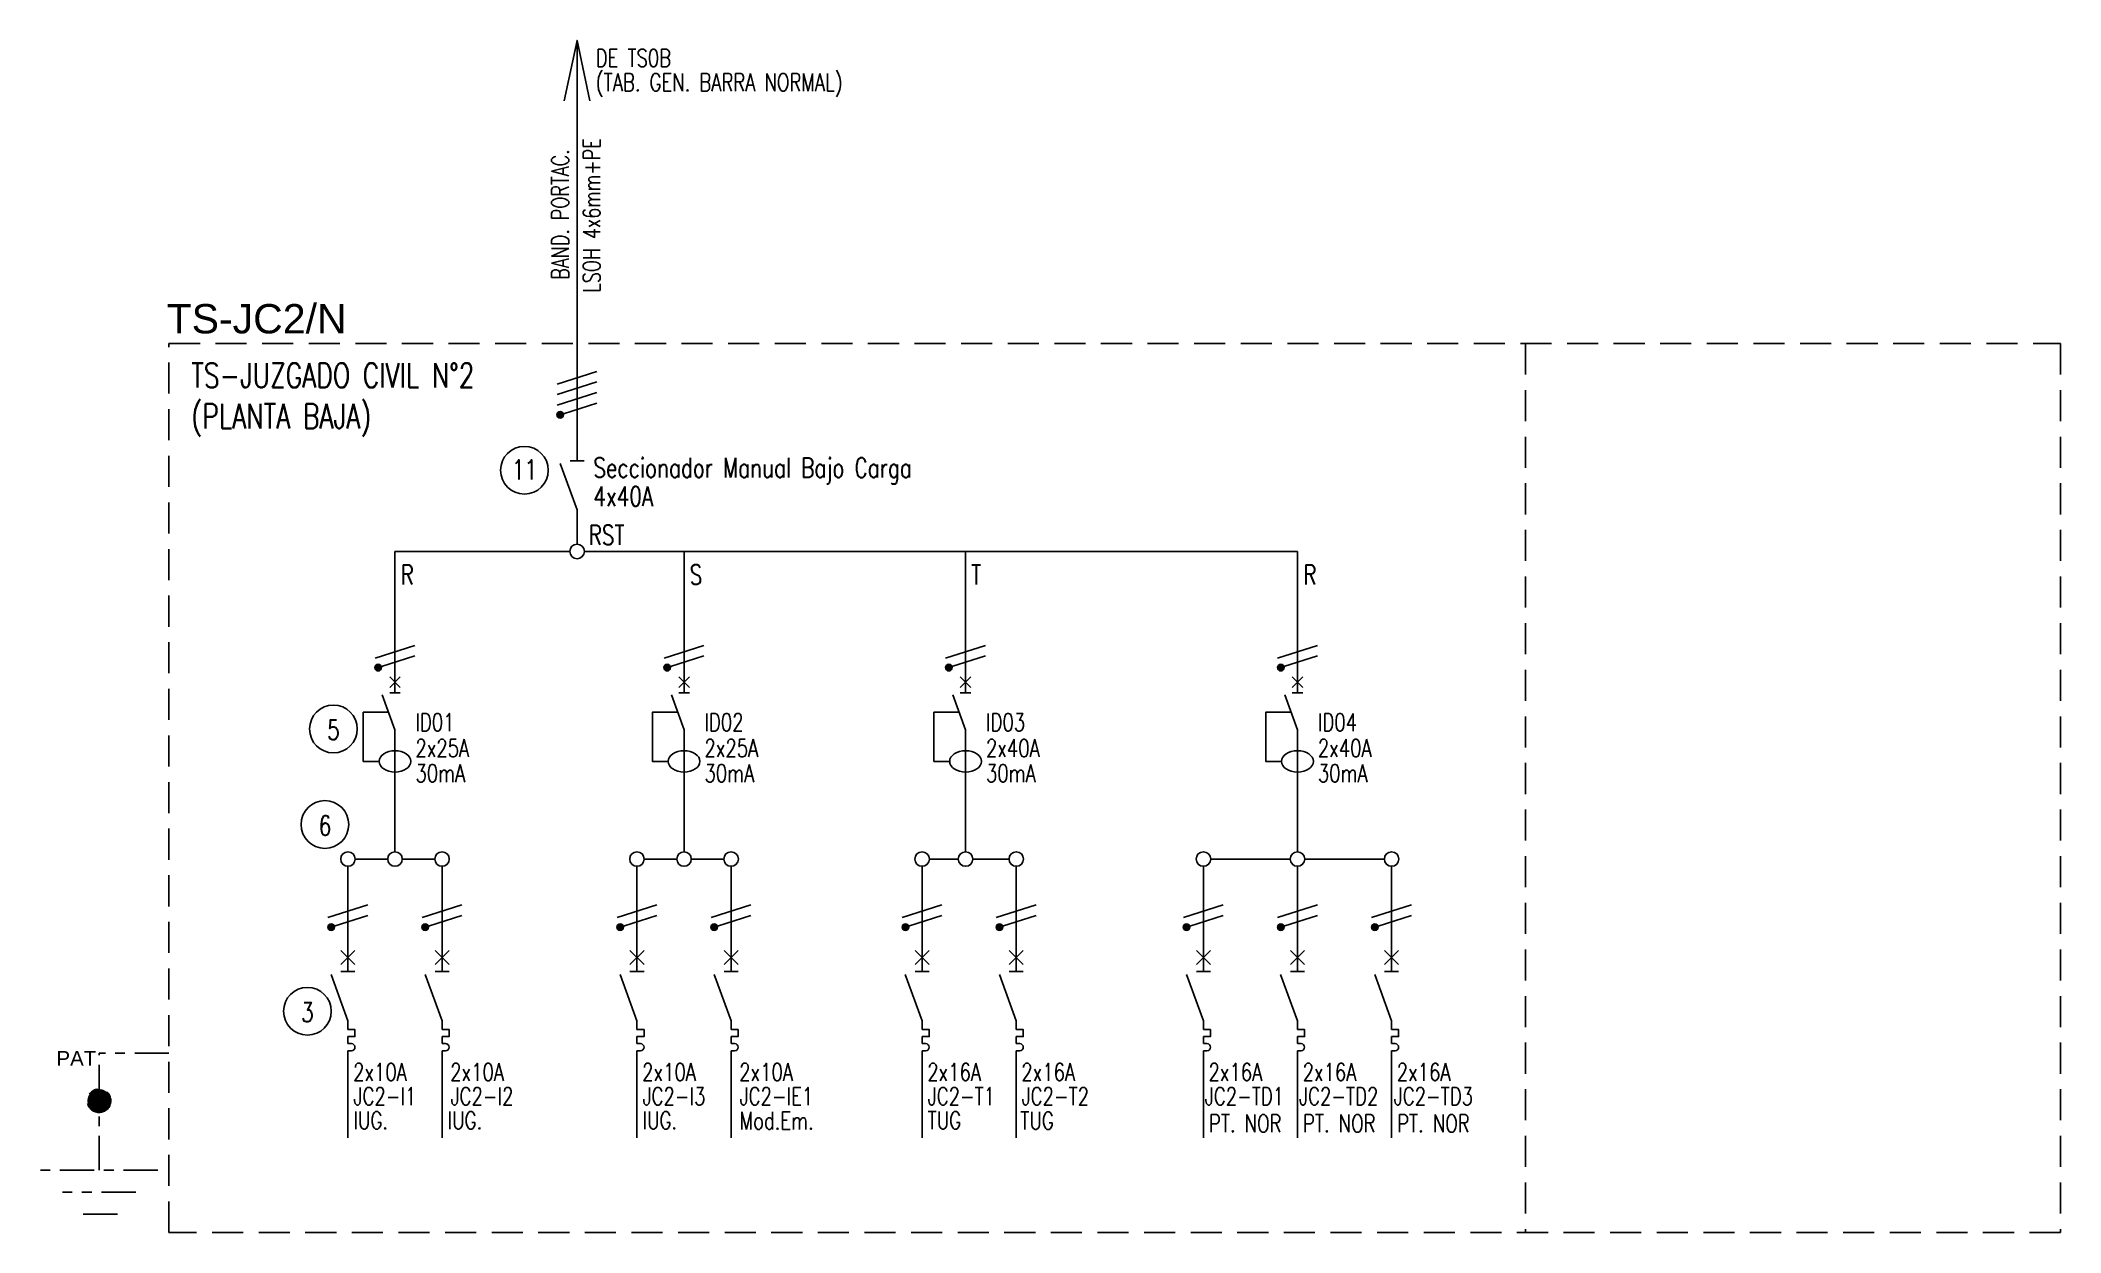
# Model space of a CAD drawing. Extents: x 3688.6 to 3709.3, y 1394.2 to 1406.4.
import ezdxf
from ezdxf.enums import TextEntityAlignment as Align

# ---------------------------------------------------------------- set-up
doc = ezdxf.new("R2010")
doc.units = 0
doc.linetypes.add('OCJ-ESQUEMAS UNIFILARES-CORREGIDOS IDO-REV.br$0$DASHED', pattern=[19.05, 12.7, -6.35])
doc.linetypes.add('OCJ-ESQUEMAS UNIFILARES-CORREGIDOS IDO-REV.br$0$EJE_5', pattern=[7.1, 5, -1, 0.1, -1])
for name, color, linetype in [('OCJ-ESQUEMAS UNIFILARES-CORREGIDOS IDO-REV.br$0$00-IE-CABLES', 10, 'Continuous'), ('OCJ-ESQUEMAS UNIFILARES-CORREGIDOS IDO-REV.br$0$01-ELE-APARATOS', 170, 'Continuous'), ('OCJ-ESQUEMAS UNIFILARES-CORREGIDOS IDO-REV.br$0$ELECTRIC', 4, 'Continuous'), ('OCJ-ESQUEMAS UNIFILARES-CORREGIDOS IDO-REV.br$0$PAT', 80, 'Continuous'), ('OCJ-ESQUEMAS UNIFILARES-CORREGIDOS IDO-REV.br$0$TEXTO', 7, 'Continuous')]:
    doc.layers.add(name, color=color, linetype=linetype)
doc.styles.add('OCJ-ESQUEMAS UNIFILARES-CORREGIDOS IDO-REV.br$0$ARIAL', font='Arial.ttf', dxfattribs={"height": 0.2})
doc.styles.add('OCJ-ESQUEMAS UNIFILARES-CORREGIDOS IDO-REV.br$0$Electricidad', font='ROMANS.SHX', dxfattribs={"width": 0.75, "height": 0.175})

# ---------------------------------------------------------------- blocks, each defined once
blk = doc.blocks.new('OCJ-ESQUEMAS UNIFILARES-CORREGIDOS IDO-REV.br$0$Unif-Interruptor-Dif')
for points in [[(-0.068, 0.11), (0.068, -0.025)], [(-0.068, -0.025), (0.068, 0.11)], [(0, 0.177), (0, -0.093)], [(0, -0.565), (-0.162, -0.121)], [(-0.068, -0.093), (0.068, -0.093)], [(-0.081, -0.343), (-0.405, -0.343), (-0.405, -0.97), (-0.202, -0.97)], [(0, -1.308), (0, -0.565)]]:
    blk.add_lwpolyline(points)
blk.add_ellipse((0, -0.97), major_axis=(0.203, 0), ratio=0.670814)
blk = doc.blocks.new('OCJ-ESQUEMAS UNIFILARES-CORREGIDOS IDO-REV.br$0$A$C7AFF483F')
for points in [[(0, 0.88), (0, 0.592)], [(0, 0.09), (-0.172, 0.564)], [(-0.072, 0.592), (0.072, 0.592)], [(0, 0), (0, 0.09)]]:
    blk.add_lwpolyline(points)
blk = doc.blocks.new('OCJ-ESQUEMAS UNIFILARES-CORREGIDOS IDO-REV.br$0$Unif-Interruptor-Term')
for p, q in [((0, -1.013), (0.045, -1.013)), ((0, -1.103), (0.045, -1.103))]:
    blk.add_line(p, q)
for points in [[(0, 0.267), (0, -0.093)], [(-0.09, 0.177), (0.09, -0.003)], [(-0.09, -0.003), (0.09, 0.177)], [(0, -0.72), (-0.215, -0.128)], [(-0.09, -0.093), (0.09, -0.093)], [(0, -0.833), (0, -0.72)], [(0, -0.923), (0.09, -0.923), (0.09, -0.833), (0, -0.833)], [(0, -1.013), (0, -0.923)], [(0, -1.215), (0, -1.103)]]:
    blk.add_lwpolyline(points)
blk.add_arc((0.045, -1.058), 0.045, 270, 90)

msp = doc.modelspace()

# ---------------------------------------------------------------- hatches: boundary and pattern name
at = {"layer": 'OCJ-ESQUEMAS UNIFILARES-CORREGIDOS IDO-REV.br$0$00-IE-CABLES'}
for points in [[(3693.931, 1402.575, 1), (3693.986, 1402.615, 1)], [(3692.07, 1399.992, 1), (3692.125, 1400.031, 1)], [(3695.024, 1399.992, 1), (3695.079, 1400.031, 1)], [(3697.901, 1399.992, 1), (3697.956, 1400.031, 1)], [(3701.294, 1399.992, 1), (3701.348, 1400.031, 1)], [(3691.589, 1397.339, 1), (3691.644, 1397.379, 1)], [(3692.551, 1397.339, 1), (3692.606, 1397.379, 1)], [(3694.543, 1397.339, 1), (3694.598, 1397.379, 1)], [(3695.505, 1397.339, 1), (3695.56, 1397.379, 1)], [(3697.457, 1397.339, 1), (3697.512, 1397.379, 1)], [(3698.419, 1397.339, 1), (3698.474, 1397.379, 1)], [(3700.332, 1397.339, 1), (3700.387, 1397.379, 1)], [(3701.294, 1397.339, 1), (3701.348, 1397.379, 1)], [(3702.255, 1397.339, 1), (3702.31, 1397.379, 1)]]:
    msp.add_hatch(color=256, dxfattribs=at).paths.add_polyline_path(points)
at = {"layer": 'OCJ-ESQUEMAS UNIFILARES-CORREGIDOS IDO-REV.br$0$PAT', "linetype": 'OCJ-ESQUEMAS UNIFILARES-CORREGIDOS IDO-REV.br$0$EJE_5', "ltscale": 0.07}
h = msp.add_hatch(color=256, dxfattribs=at)
h.paths.add_polyline_path([(3689.125, 1395.585), (3689.365, 1395.585, 1)])
h.paths.add_polyline_path([(3689.365, 1395.585), (3689.245, 1395.585), (3689.245, 1395.465, 0.414214)])
h.paths.add_polyline_path([(3689.245, 1395.585), (3689.125, 1395.585, 0.414214), (3689.245, 1395.465)])

# ---------------------------------------------------------------- linework, layer by layer
at = {"layer": 'OCJ-ESQUEMAS UNIFILARES-CORREGIDOS IDO-REV.br$0$00-IE-CABLES'}
for p, q in [((3694.13, 1402.413), (3694.13, 1406.42)), ((3694.13, 1401.533), (3694.13, 1401.272)), ((3692.269, 1399.971), (3692.269, 1401.198)), ((3692.269, 1401.198), (3694.056, 1401.198)), ((3694.203, 1401.198), (3701.492, 1401.198)), ((3695.223, 1399.971), (3695.223, 1401.198)), ((3698.1, 1399.971), (3698.1, 1401.198)), ((3701.492, 1399.971), (3701.492, 1401.198)), ((3692.269, 1398.129), (3692.269, 1398.931)), ((3695.223, 1398.129), (3695.223, 1398.931)), ((3698.1, 1398.129), (3698.1, 1398.931)), ((3701.492, 1398.129), (3701.492, 1398.931)), ((3691.788, 1397.193), (3691.788, 1397.981)), ((3691.862, 1398.055), (3692.195, 1398.055)), ((3692.343, 1398.055), (3692.676, 1398.055)), ((3692.75, 1397.193), (3692.75, 1397.981)), ((3694.742, 1397.193), (3694.742, 1397.981)), ((3694.816, 1398.055), (3695.149, 1398.055)), ((3695.297, 1398.055), (3695.629, 1398.055)), ((3695.704, 1397.193), (3695.704, 1397.981)), ((3697.656, 1397.193), (3697.656, 1397.981)), ((3697.73, 1398.055), (3698.026, 1398.055)), ((3698.174, 1398.055), (3698.544, 1398.055)), ((3698.618, 1397.193), (3698.618, 1397.981)), ((3700.531, 1397.193), (3700.531, 1397.981)), ((3700.605, 1398.055), (3701.418, 1398.055)), ((3701.492, 1397.193), (3701.492, 1397.981)), ((3701.566, 1398.055), (3702.38, 1398.055)), ((3702.454, 1397.193), (3702.454, 1397.981)), ((3691.788, 1395.205), (3691.788, 1396.007)), ((3692.75, 1395.205), (3692.75, 1396.007)), ((3694.742, 1395.205), (3694.742, 1396.007)), ((3695.704, 1395.205), (3695.704, 1396.007)), ((3697.656, 1395.205), (3697.656, 1396.007)), ((3698.618, 1395.205), (3698.618, 1396.007)), ((3700.531, 1395.205), (3700.531, 1396.007)), ((3701.492, 1395.205), (3701.492, 1396.007)), ((3702.454, 1395.205), (3702.454, 1396.007))]:
    msp.add_line(p, q, dxfattribs=at)
for points in [[(3693.999, 1405.802), (3694.13, 1406.42), (3694.26, 1405.802)], [(3693.926, 1402.909), (3694.333, 1403.038)], [(3693.926, 1402.801), (3694.333, 1402.93)], [(3693.926, 1402.693), (3694.333, 1402.822)], [(3693.99, 1402.605), (3694.333, 1402.714)], [(3692.065, 1400.109), (3692.472, 1400.238)], [(3695.019, 1400.109), (3695.426, 1400.238)], [(3697.896, 1400.109), (3698.303, 1400.238)], [(3701.289, 1400.109), (3701.696, 1400.238)], [(3692.13, 1400.022), (3692.472, 1400.13)], [(3695.084, 1400.022), (3695.426, 1400.13)], [(3697.961, 1400.022), (3698.303, 1400.13)], [(3701.353, 1400.022), (3701.696, 1400.13)], [(3691.584, 1397.457), (3691.991, 1397.586)], [(3692.546, 1397.457), (3692.953, 1397.586)], [(3694.538, 1397.457), (3694.945, 1397.586)], [(3695.5, 1397.457), (3695.907, 1397.586)], [(3697.452, 1397.457), (3697.859, 1397.586)], [(3698.414, 1397.457), (3698.821, 1397.586)], [(3700.327, 1397.457), (3700.734, 1397.586)], [(3701.289, 1397.457), (3701.696, 1397.586)], [(3702.25, 1397.457), (3702.657, 1397.586)], [(3691.649, 1397.369), (3691.991, 1397.478)], [(3692.61, 1397.369), (3692.953, 1397.478)], [(3694.603, 1397.369), (3694.945, 1397.478)], [(3695.564, 1397.369), (3695.907, 1397.478)], [(3697.517, 1397.369), (3697.859, 1397.478)], [(3698.478, 1397.369), (3698.821, 1397.478)], [(3700.391, 1397.369), (3700.734, 1397.478)], [(3701.353, 1397.369), (3701.696, 1397.478)], [(3702.315, 1397.369), (3702.657, 1397.478)]]:
    msp.add_lwpolyline(points, dxfattribs=at)
for centre, radius in [((3693.958, 1402.595), 0.0338), ((3694.13, 1401.198), 0.0741), ((3692.097, 1400.011), 0.0338), ((3695.051, 1400.011), 0.0338), ((3697.928, 1400.011), 0.0338), ((3701.321, 1400.011), 0.0338), ((3691.788, 1398.055), 0.0741), ((3692.269, 1398.055), 0.0741), ((3692.75, 1398.055), 0.0741), ((3694.742, 1398.055), 0.0741), ((3695.223, 1398.055), 0.0741), ((3695.704, 1398.055), 0.0741), ((3697.656, 1398.055), 0.0741), ((3698.1, 1398.055), 0.0741), ((3698.618, 1398.055), 0.0741), ((3700.531, 1398.055), 0.0741), ((3701.492, 1398.055), 0.0741), ((3702.454, 1398.055), 0.0741), ((3691.617, 1397.359), 0.0338), ((3692.578, 1397.359), 0.0338), ((3694.571, 1397.359), 0.0338), ((3695.532, 1397.359), 0.0338), ((3697.485, 1397.359), 0.0338), ((3698.446, 1397.359), 0.0338), ((3700.359, 1397.359), 0.0338), ((3701.321, 1397.359), 0.0338), ((3702.283, 1397.359), 0.0338)]:
    msp.add_circle(centre, radius, dxfattribs=at)
at = {"layer": 'OCJ-ESQUEMAS UNIFILARES-CORREGIDOS IDO-REV.br$0$ELECTRIC', "linetype": 'OCJ-ESQUEMAS UNIFILARES-CORREGIDOS IDO-REV.br$0$DASHED', "ltscale": 0.025}
msp.add_lwpolyline([(3689.959, 1403.323), (3709.291, 1403.323), (3709.291, 1394.238), (3689.959, 1394.238)], close=True, dxfattribs=at)
msp.add_lwpolyline([(3703.823, 1403.323), (3703.823, 1394.238)], dxfattribs=at)
at = {"layer": 'OCJ-ESQUEMAS UNIFILARES-CORREGIDOS IDO-REV.br$0$PAT', "linetype": 'OCJ-ESQUEMAS UNIFILARES-CORREGIDOS IDO-REV.br$0$EJE_5', "ltscale": 0.07}
for p, q in [((3689.959, 1396.072), (3689.245, 1396.072)), ((3689.245, 1395.601), (3689.245, 1396.072)), ((3689.245, 1394.876), (3689.245, 1395.585)), ((3689.845, 1394.876), (3688.645, 1394.876)), ((3689.62, 1394.651), (3688.87, 1394.651)), ((3689.433, 1394.426), (3689.058, 1394.426))]:
    msp.add_line(p, q, dxfattribs=at)
msp.add_circle((3689.245, 1395.585), 0.12, dxfattribs=at)
msp.add_circle((3689.245, 1395.585), 0.12, dxfattribs=at)
at = {"layer": 'OCJ-ESQUEMAS UNIFILARES-CORREGIDOS IDO-REV.br$0$TEXTO'}
for centre in [(3693.592, 1402.028), (3691.64, 1399.384), (3691.553, 1398.408), (3691.374, 1396.5)]:
    msp.add_circle(centre, 0.244, dxfattribs=at)

# ---------------------------------------------------------------- block references
at = {"layer": 'OCJ-ESQUEMAS UNIFILARES-CORREGIDOS IDO-REV.br$0$01-ELE-APARATOS'}
msp.add_blockref('OCJ-ESQUEMAS UNIFILARES-CORREGIDOS IDO-REV.br$0$A$C7AFF483F', (3694.13, 1401.533), dxfattribs=at)
at = {"layer": 'OCJ-ESQUEMAS UNIFILARES-CORREGIDOS IDO-REV.br$0$01-ELE-APARATOS', "xscale": 0.7999999999999546, "yscale": 0.7999999999999546, "zscale": 0.7999999999999546}
for name, p in [('OCJ-ESQUEMAS UNIFILARES-CORREGIDOS IDO-REV.br$0$Unif-Interruptor-Dif', (3692.269, 1399.829)), ('OCJ-ESQUEMAS UNIFILARES-CORREGIDOS IDO-REV.br$0$Unif-Interruptor-Dif', (3695.223, 1399.829)), ('OCJ-ESQUEMAS UNIFILARES-CORREGIDOS IDO-REV.br$0$Unif-Interruptor-Dif', (3698.1, 1399.829)), ('OCJ-ESQUEMAS UNIFILARES-CORREGIDOS IDO-REV.br$0$Unif-Interruptor-Dif', (3701.492, 1399.829)), ('OCJ-ESQUEMAS UNIFILARES-CORREGIDOS IDO-REV.br$0$Unif-Interruptor-Term', (3691.788, 1396.979)), ('OCJ-ESQUEMAS UNIFILARES-CORREGIDOS IDO-REV.br$0$Unif-Interruptor-Term', (3692.75, 1396.979)), ('OCJ-ESQUEMAS UNIFILARES-CORREGIDOS IDO-REV.br$0$Unif-Interruptor-Term', (3694.742, 1396.979)), ('OCJ-ESQUEMAS UNIFILARES-CORREGIDOS IDO-REV.br$0$Unif-Interruptor-Term', (3695.704, 1396.979)), ('OCJ-ESQUEMAS UNIFILARES-CORREGIDOS IDO-REV.br$0$Unif-Interruptor-Term', (3697.656, 1396.979)), ('OCJ-ESQUEMAS UNIFILARES-CORREGIDOS IDO-REV.br$0$Unif-Interruptor-Term', (3698.618, 1396.979)), ('OCJ-ESQUEMAS UNIFILARES-CORREGIDOS IDO-REV.br$0$Unif-Interruptor-Term', (3700.531, 1396.979)), ('OCJ-ESQUEMAS UNIFILARES-CORREGIDOS IDO-REV.br$0$Unif-Interruptor-Term', (3701.492, 1396.979)), ('OCJ-ESQUEMAS UNIFILARES-CORREGIDOS IDO-REV.br$0$Unif-Interruptor-Term', (3702.454, 1396.979))]:
    msp.add_blockref(name, p, dxfattribs=at)

# ---------------------------------------------------------------- texts
at = {"layer": 'OCJ-ESQUEMAS UNIFILARES-CORREGIDOS IDO-REV.br$0$TEXTO', "style": 'OCJ-ESQUEMAS UNIFILARES-CORREGIDOS IDO-REV.br$0$Electricidad', "width": 0.75}
for s, height, p in [('DE TS0B', 0.18, (3694.321, 1406.15)), ('(TAB. GEN. BARRA NORMAL)', 0.18, (3694.321, 1405.902)), ('TS-JUZGADO CIVIL N°2', 0.25, (3690.188, 1402.872)), ('(PLANTA BAJA)', 0.25, (3690.188, 1402.455)), ('11', 0.2, (3693.464, 1401.934)), ('Seccionador Manual Bajo Carga', 0.2, (3694.297, 1401.953)), ('4x40A', 0.2, (3694.297, 1401.662)), ('RST', 0.2, (3694.248, 1401.266)), ('R', 0.2, (3692.326, 1400.86)), ('S', 0.2, (3695.28, 1400.86)), ('T', 0.2, (3698.157, 1400.86)), ('R', 0.2, (3701.55, 1400.86)), ('5', 0.2, (3691.576, 1399.274)), ('ID01', 0.18, (3692.478, 1399.363)), ('ID02', 0.18, (3695.432, 1399.363)), ('ID03', 0.18, (3698.309, 1399.363)), ('ID04', 0.18, (3701.701, 1399.363)), ('2x25A', 0.18, (3692.478, 1399.099)), ('2x25A', 0.18, (3695.432, 1399.099)), ('2x40A', 0.18, (3698.309, 1399.099)), ('2x40A', 0.18, (3701.701, 1399.099)), ('30mA', 0.18, (3692.478, 1398.842)), ('30mA', 0.18, (3695.432, 1398.842)), ('30mA', 0.18, (3698.309, 1398.842)), ('30mA', 0.18, (3701.701, 1398.842)), ('6', 0.2, (3691.489, 1398.298)), ('3', 0.2, (3691.31, 1396.39)), ('2x10A', 0.18, (3691.841, 1395.789)), ('2x10A', 0.18, (3692.833, 1395.789)), ('2x10A', 0.18, (3694.795, 1395.789)), ('2x10A', 0.18, (3695.787, 1395.789)), ('2x16A', 0.18, (3697.709, 1395.789)), ('2x16A', 0.18, (3698.67, 1395.789)), ('2x16A', 0.18, (3700.583, 1395.789)), ('2x16A', 0.18, (3701.545, 1395.789)), ('2x16A', 0.18, (3702.507, 1395.789)), ('JC2-I1', 0.18, (3691.845, 1395.541)), ('JC2-I2', 0.18, (3692.837, 1395.541)), ('JC2-I3', 0.18, (3694.799, 1395.541)), ('JC2-IE1', 0.18, (3695.791, 1395.541)), ('JC2-T1', 0.18, (3697.713, 1395.541)), ('JC2-T2', 0.18, (3698.673, 1395.541)), ('JC2-TD1', 0.18, (3700.545, 1395.541)), ('JC2-TD2', 0.18, (3701.508, 1395.541)), ('JC2-TD3', 0.18, (3702.476, 1395.541)), ('IUG.', 0.18, (3691.845, 1395.295)), ('IUG.', 0.18, (3692.807, 1395.295)), ('IUG.', 0.18, (3694.799, 1395.295)), ('Mod.Em.', 0.18, (3695.791, 1395.292)), ('TUG', 0.18, (3697.713, 1395.295)), ('TUG', 0.18, (3698.66, 1395.292)), ('PT. NOR', 0.18, (3700.588, 1395.264)), ('PT. NOR', 0.18, (3701.549, 1395.264)), ('PT. NOR', 0.18, (3702.511, 1395.264))]:
    msp.add_text(s, height=height, dxfattribs=at).set_placement(p)
for s, p in [('LSOH 4x6mm+PE', (3694.367, 1404.631)), ('BAND. PORTAC.', (3694.045, 1404.641))]:
    msp.add_text(s, height=0.175, rotation=90, dxfattribs=at).set_placement(p, align=Align.CENTER)
at = {"layer": 'OCJ-ESQUEMAS UNIFILARES-CORREGIDOS IDO-REV.br$0$TEXTO', "style": 'OCJ-ESQUEMAS UNIFILARES-CORREGIDOS IDO-REV.br$0$ARIAL'}
for s, height, p in [('TS-JC2/N', 0.3, (3689.935, 1403.426)), ('PAT', 0.15, (3688.809, 1395.944))]:
    msp.add_text(s, height=height, dxfattribs=at).set_placement(p)

doc.saveas('drawing.dxf')
